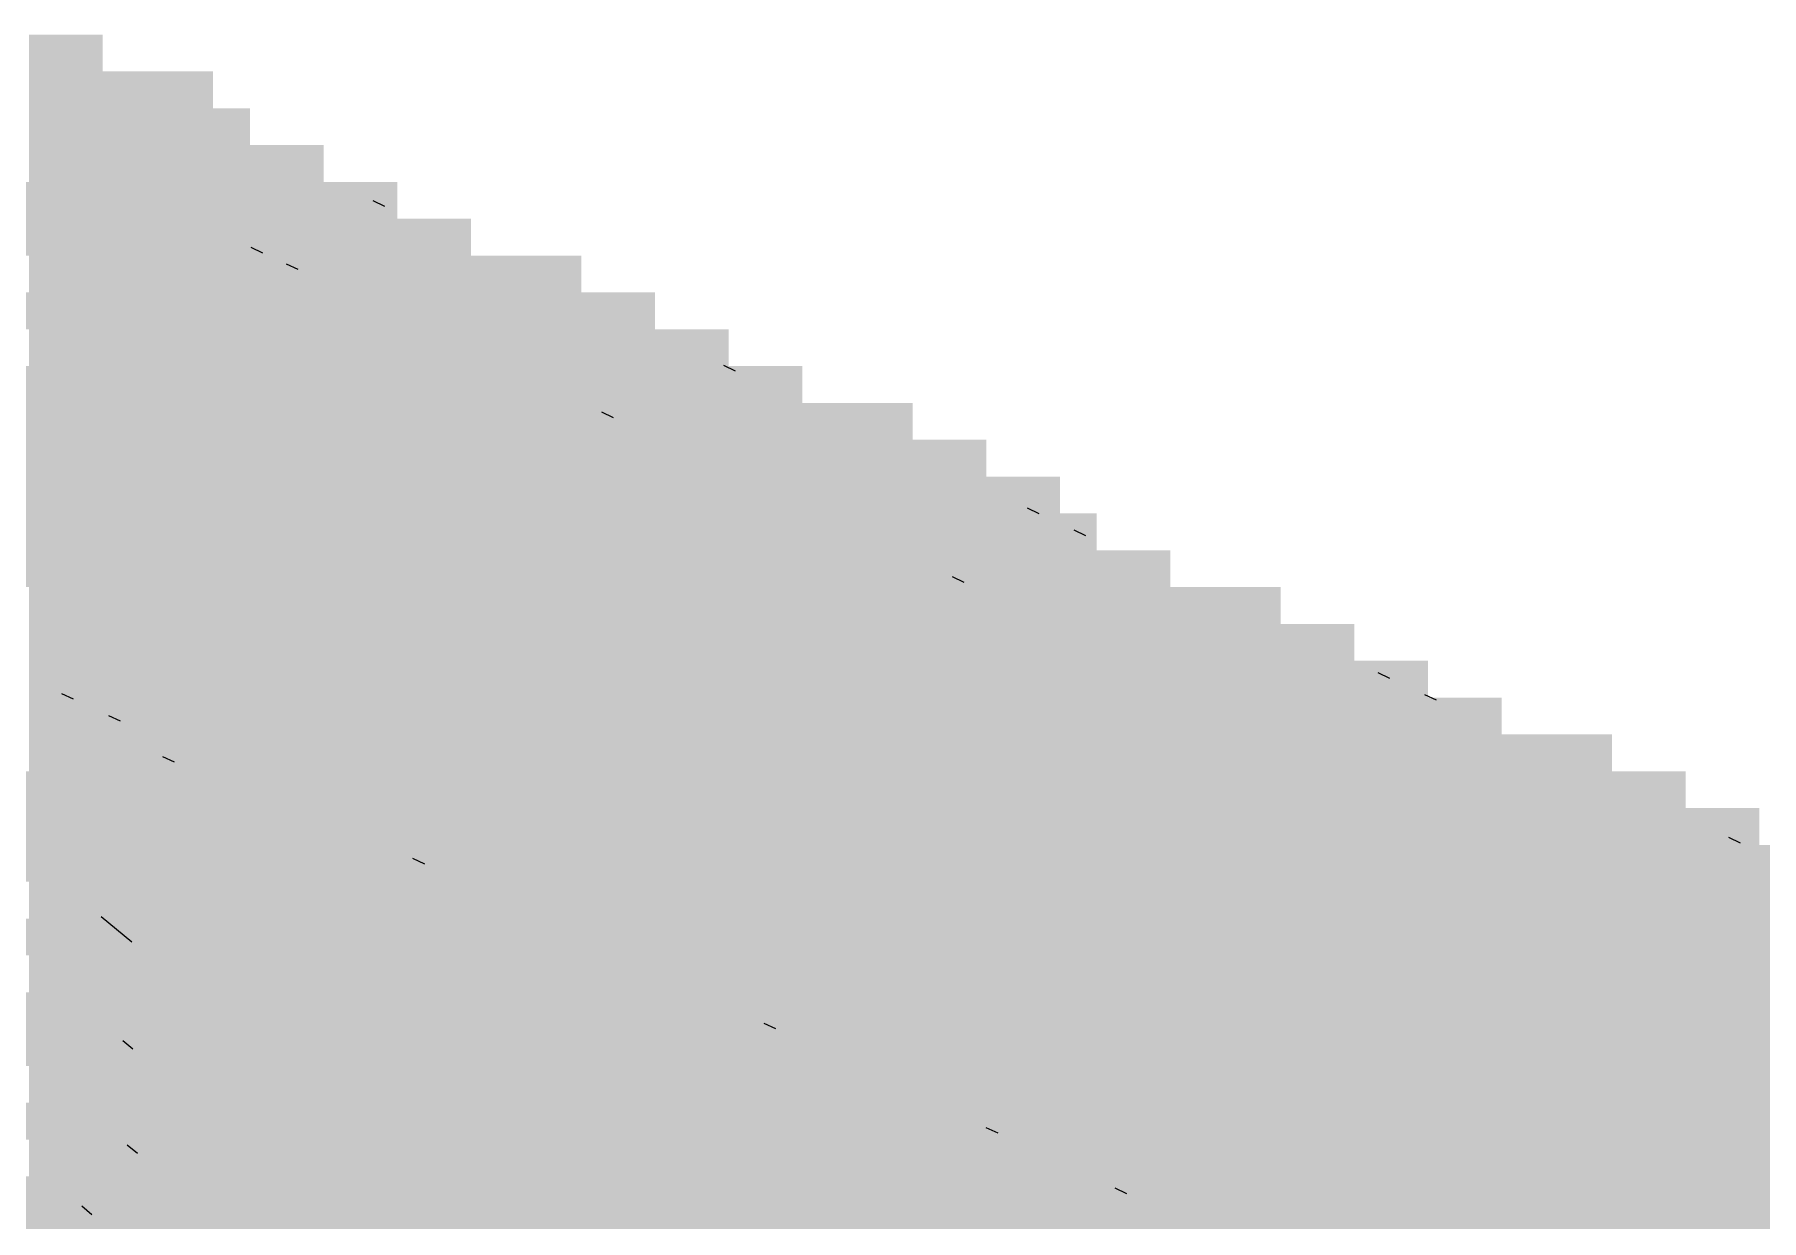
# Model space of a CAD drawing. Header units: millimetres. Extents: x 5 to 1315, y 5 to 292.
# Drawn here: x 1138.85 to 1146.66, y 243.47 to 248.83 of the extents above; entities that cross this region are included whole.
import ezdxf

# ---------------------------------------------------------------- set-up
doc = ezdxf.new("R2010")
doc.units = ezdxf.units.MM
doc.layers.add('EXISTING', color=7, linetype='Continuous')
doc.layers.add('IMAGES', color=7, linetype='Continuous')

# ---------------------------------------------------------------- blocks, each defined once
blk = doc.blocks.new('SHEET_03')
at = {"layer": 'EXISTING', "color": 250, "lineweight": 9}
for p, q in [((240.4316, 248.0558), (240.3787, 248.0807)), ((239.8258, 247.8707), (239.8787, 247.8459)), ((239.9845, 247.7962), (240.0374, 247.7714)), ((242.0185, 247.3108), (241.9656, 247.3357)), ((241.4127, 247.1257), (241.4656, 247.1009)), ((243.3939, 246.6652), (243.341, 246.69)), ((243.6054, 246.5658), (243.5526, 246.5907)), ((242.9996, 246.3807), (243.0525, 246.3559)), ((244.9808, 245.9201), (244.9279, 245.945)), ((239.0233, 245.8259), (238.9704, 245.8507)), ((245.1924, 245.8208), (245.1395, 245.8456)), ((239.2352, 245.7264), (239.1822, 245.7513)), ((239.425, 245.5669), (239.4779, 245.542)), ((246.5677, 245.1751), (246.5148, 245.2)), ((240.6122, 245.0799), (240.5592, 245.1048)), ((239.2873, 244.7259), (239.148, 244.8405)), ((242.2011, 244.334), (242.1481, 244.3589)), ((239.2918, 244.2418), (239.2453, 244.28)), ((243.2074, 243.8616), (243.1544, 243.8864)), ((239.2653, 243.8095), (239.3118, 243.7713)), ((243.7899, 243.5881), (243.737, 243.6129)), ((239.0597, 243.5329), (239.1062, 243.4948))]:
    blk.add_line(p, q, dxfattribs=at)
at = {"layer": 'IMAGES', "color": 7}
for points in [[(238.8215, 248.6667), (238.9882, 248.6667), (238.8215, 248.8333), (238.9882, 248.8333)], [(238.9882, 248.6667), (239.1548, 248.6667), (238.9882, 248.8333), (239.1548, 248.8333)], [(238.8215, 248.5), (238.9882, 248.5), (238.8215, 248.6667), (238.9882, 248.6667)], [(238.9882, 248.5), (239.1548, 248.5), (238.9882, 248.6667), (239.1548, 248.6667)], [(239.1548, 248.5), (239.6547, 248.5), (239.1548, 248.6667), (239.6547, 248.6667)], [(238.8215, 248.3333), (238.9882, 248.3333), (238.8215, 248.5), (238.9882, 248.5)], [(238.9882, 248.3333), (239.3214, 248.3333), (238.9882, 248.5), (239.3214, 248.5)], [(239.3214, 248.3333), (239.4881, 248.3333), (239.3214, 248.5), (239.4881, 248.5)], [(239.4881, 248.3333), (239.6547, 248.3333), (239.4881, 248.5), (239.6547, 248.5)], [(239.6547, 248.1667), (239.8213, 248.1667), (239.6547, 248.5), (239.8213, 248.5)], [(238.8215, 248.1667), (238.9882, 248.1667), (238.8215, 248.3333), (238.9882, 248.3333)], [(238.9882, 248.1667), (239.1548, 248.1667), (238.9882, 248.3333), (239.1548, 248.3333)], [(239.1548, 248.1667), (239.3214, 248.1667), (239.1548, 248.3333), (239.3214, 248.3333)], [(239.3214, 248.1667), (239.6547, 248.1667), (239.3214, 248.3333), (239.6547, 248.3333)], [(239.8213, 248.1667), (239.988, 248.1667), (239.8213, 248.3333), (239.988, 248.3333)], [(239.988, 248), (240.1546, 248), (239.988, 248.3333), (240.1546, 248.3333)], [(238.155, 248), (238.9882, 248), (238.155, 248.1667), (238.9882, 248.1667)], [(238.9882, 248), (239.1548, 248), (238.9882, 248.1667), (239.1548, 248.1667)], [(239.1548, 248), (239.3214, 248), (239.1548, 248.1667), (239.3214, 248.1667)], [(239.3214, 248), (239.4881, 248), (239.3214, 248.1667), (239.4881, 248.1667)], [(239.4881, 248), (239.6547, 248), (239.4881, 248.1667), (239.6547, 248.1667)], [(239.6547, 248), (239.988, 248), (239.6547, 248.1667), (239.988, 248.1667)], [(240.1546, 248), (240.3212, 248), (240.1546, 248.1667), (240.3212, 248.1667)], [(240.3212, 247.8333), (240.4879, 247.8333), (240.3212, 248.1667), (240.4879, 248.1667)], [(238.6549, 247.8333), (239.1548, 247.8333), (238.6549, 248), (239.1548, 248)], [(239.1548, 247.8333), (239.3214, 247.8333), (239.1548, 248), (239.3214, 248)], [(239.3214, 247.8333), (239.4881, 247.8333), (239.3214, 248), (239.4881, 248)], [(239.4881, 247.8333), (239.988, 247.8333), (239.4881, 248), (239.988, 248)], [(239.988, 247.8333), (240.3212, 247.8333), (239.988, 248), (240.3212, 248)], [(240.4879, 247.8333), (240.6545, 247.8333), (240.4879, 248), (240.6545, 248)], [(240.6545, 247.8333), (240.8211, 247.8333), (240.6545, 248), (240.8211, 248)], [(238.8215, 247.6667), (238.9882, 247.6667), (238.8215, 247.8333), (238.9882, 247.8333)], [(238.9882, 247.6667), (239.6547, 247.6667), (238.9882, 247.8333), (239.6547, 247.8333)], [(239.6547, 247.6667), (239.8213, 247.6667), (239.6547, 247.8333), (239.8213, 247.8333)], [(239.8213, 247.6667), (239.988, 247.6667), (239.8213, 247.8333), (239.988, 247.8333)], [(239.988, 247.6667), (240.1546, 247.6667), (239.988, 247.8333), (240.1546, 247.8333)], [(240.1546, 247.6667), (240.8211, 247.6667), (240.1546, 247.8333), (240.8211, 247.8333)], [(240.8211, 247.6667), (240.9878, 247.6667), (240.8211, 247.8333), (240.9878, 247.8333)], [(240.9878, 247.6667), (241.1544, 247.6667), (240.9878, 247.8333), (241.1544, 247.8333)], [(241.1544, 247.6667), (241.3211, 247.6667), (241.1544, 247.8333), (241.3211, 247.8333)], [(238.6549, 247.5), (238.9882, 247.5), (238.6549, 247.6667), (238.9882, 247.6667)], [(238.9882, 247.3333), (239.1548, 247.3333), (238.9882, 247.6667), (239.1548, 247.6667)], [(239.1548, 247.5), (239.3214, 247.5), (239.1548, 247.6667), (239.3214, 247.6667)], [(239.3214, 247.5), (239.988, 247.5), (239.3214, 247.6667), (239.988, 247.6667)], [(239.988, 247.5), (240.1546, 247.5), (239.988, 247.6667), (240.1546, 247.6667)], [(240.1546, 247.5), (240.4879, 247.5), (240.1546, 247.6667), (240.4879, 247.6667)], [(240.4879, 247.5), (240.8211, 247.5), (240.4879, 247.6667), (240.8211, 247.6667)], [(240.8211, 247.5), (241.1544, 247.5), (240.8211, 247.6667), (241.1544, 247.6667)], [(241.1544, 247.5), (241.4877, 247.5), (241.1544, 247.6667), (241.4877, 247.6667)], [(241.4877, 247.5), (241.6543, 247.5), (241.4877, 247.6667), (241.6543, 247.6667)], [(238.8215, 247.3333), (238.9882, 247.3333), (238.8215, 247.5), (238.9882, 247.5)], [(239.1548, 247.3333), (239.3214, 247.3333), (239.1548, 247.5), (239.3214, 247.5)], [(239.3214, 247.3333), (239.4881, 247.3333), (239.3214, 247.5), (239.4881, 247.5)], [(239.4881, 247.3333), (239.6547, 247.3333), (239.4881, 247.5), (239.6547, 247.5)], [(239.6547, 247.3333), (240.4879, 247.3333), (239.6547, 247.5), (240.4879, 247.5)], [(240.4879, 247.3333), (240.6545, 247.3333), (240.4879, 247.5), (240.6545, 247.5)], [(240.6545, 247.3333), (240.8211, 247.3333), (240.6545, 247.5), (240.8211, 247.5)], [(240.8211, 247.3333), (240.9878, 247.3333), (240.8211, 247.5), (240.9878, 247.5)], [(240.9878, 247.3333), (241.4877, 247.3333), (240.9878, 247.5), (241.4877, 247.5)], [(241.4877, 247.3333), (241.6543, 247.3333), (241.4877, 247.5), (241.6543, 247.5)], [(241.6543, 247.3333), (241.821, 247.3333), (241.6543, 247.5), (241.821, 247.5)], [(241.821, 247.3333), (241.9876, 247.3333), (241.821, 247.5), (241.9876, 247.5)], [(236.6553, 247.1667), (238.9882, 247.1667), (236.6553, 247.3333), (238.9882, 247.3333)], [(238.9882, 247.1667), (239.1548, 247.1667), (238.9882, 247.3333), (239.1548, 247.3333)], [(239.1548, 247.1667), (239.6547, 247.1667), (239.1548, 247.3333), (239.6547, 247.3333)], [(239.6547, 247.1667), (239.8213, 247.1667), (239.6547, 247.3333), (239.8213, 247.3333)], [(239.8213, 247.1667), (240.1546, 247.1667), (239.8213, 247.3333), (240.1546, 247.3333)], [(240.1546, 247.1667), (240.3212, 247.1667), (240.1546, 247.3333), (240.3212, 247.3333)], [(240.3212, 247.1667), (240.4879, 247.1667), (240.3212, 247.3333), (240.4879, 247.3333)], [(240.4879, 247), (240.6545, 247), (240.4879, 247.3333), (240.6545, 247.3333)], [(240.6545, 247), (240.8211, 247), (240.6545, 247.3333), (240.8211, 247.3333)], [(240.8211, 247.1667), (240.9878, 247.1667), (240.8211, 247.3333), (240.9878, 247.3333)], [(240.9878, 247.1667), (241.1544, 247.1667), (240.9878, 247.3333), (241.1544, 247.3333)], [(241.1544, 247.1667), (241.3211, 247.1667), (241.1544, 247.3333), (241.3211, 247.3333)], [(241.3211, 247.1667), (241.4877, 247.1667), (241.3211, 247.3333), (241.4877, 247.3333)], [(241.4877, 247.1667), (241.821, 247.1667), (241.4877, 247.3333), (241.821, 247.3333)], [(241.821, 247.1667), (241.9876, 247.1667), (241.821, 247.3333), (241.9876, 247.3333)], [(241.9876, 247.1667), (242.1542, 247.1667), (241.9876, 247.3333), (242.1542, 247.3333)], [(242.1542, 247.1667), (242.3209, 247.1667), (242.1542, 247.3333), (242.3209, 247.3333)], [(236.9885, 247), (239.6547, 247), (236.9885, 247.1667), (239.6547, 247.1667)], [(239.6547, 247), (239.8213, 247), (239.6547, 247.1667), (239.8213, 247.1667)], [(239.8213, 247), (239.988, 247), (239.8213, 247.1667), (239.988, 247.1667)], [(239.988, 247), (240.1546, 247), (239.988, 247.1667), (240.1546, 247.1667)], [(240.1546, 247), (240.3212, 247), (240.1546, 247.1667), (240.3212, 247.1667)], [(240.3212, 247), (240.4879, 247), (240.3212, 247.1667), (240.4879, 247.1667)], [(240.8211, 247), (240.9878, 247), (240.8211, 247.1667), (240.9878, 247.1667)], [(240.9878, 247), (241.1544, 247), (240.9878, 247.1667), (241.1544, 247.1667)], [(241.1544, 247), (241.3211, 247), (241.1544, 247.1667), (241.3211, 247.1667)], [(241.3211, 247), (241.6543, 247), (241.3211, 247.1667), (241.6543, 247.1667)], [(241.6543, 247), (241.821, 247), (241.6543, 247.1667), (241.821, 247.1667)], [(241.821, 247), (241.9876, 247), (241.821, 247.1667), (241.9876, 247.1667)], [(241.9876, 247), (242.1542, 247), (241.9876, 247.1667), (242.1542, 247.1667)], [(242.1542, 247), (242.3209, 247), (242.1542, 247.1667), (242.3209, 247.1667)], [(242.3209, 247), (242.8208, 247), (242.3209, 247.1667), (242.8208, 247.1667)], [(237.3218, 246.8333), (239.988, 246.8333), (237.3218, 247), (239.988, 247)], [(239.988, 246.8333), (240.1546, 246.8333), (239.988, 247), (240.1546, 247)], [(240.1546, 246.8333), (240.3212, 246.8333), (240.1546, 247), (240.3212, 247)], [(240.3212, 246.8333), (240.4879, 246.8333), (240.3212, 247), (240.4879, 247)], [(240.4879, 246.8333), (240.6545, 246.8333), (240.4879, 247), (240.6545, 247)], [(240.6545, 246.8333), (240.8211, 246.8333), (240.6545, 247), (240.8211, 247)], [(240.8211, 246.8333), (241.3211, 246.8333), (240.8211, 247), (241.3211, 247)], [(241.3211, 246.8333), (241.4877, 246.8333), (241.3211, 247), (241.4877, 247)], [(241.4877, 246.8333), (241.6543, 246.8333), (241.4877, 247), (241.6543, 247)], [(241.6543, 246.8333), (241.9876, 246.8333), (241.6543, 247), (241.9876, 247)], [(241.9876, 246.8333), (242.1542, 246.8333), (241.9876, 247), (242.1542, 247)], [(242.1542, 246.8333), (242.4875, 246.8333), (242.1542, 247), (242.4875, 247)], [(242.4875, 246.8333), (242.6541, 246.8333), (242.4875, 247), (242.6541, 247)], [(242.6541, 246.8333), (242.8208, 246.8333), (242.6541, 247), (242.8208, 247)], [(242.8208, 246.6667), (242.9874, 246.6667), (242.8208, 247), (242.9874, 247)], [(242.9874, 246.8333), (243.154, 246.8333), (242.9874, 247), (243.154, 247)], [(237.6551, 246.6667), (240.4879, 246.6667), (237.6551, 246.8333), (240.4879, 246.8333)], [(240.4879, 246.6667), (240.6545, 246.6667), (240.4879, 246.8333), (240.6545, 246.8333)], [(240.6545, 246.6667), (240.8211, 246.6667), (240.6545, 246.8333), (240.8211, 246.8333)], [(240.8211, 246.6667), (240.9878, 246.6667), (240.8211, 246.8333), (240.9878, 246.8333)], [(240.9878, 246.6667), (241.1544, 246.6667), (240.9878, 246.8333), (241.1544, 246.8333)], [(241.1544, 246.6667), (241.6543, 246.6667), (241.1544, 246.8333), (241.6543, 246.8333)], [(241.6543, 246.6667), (241.821, 246.6667), (241.6543, 246.8333), (241.821, 246.8333)], [(241.821, 246.6667), (242.1542, 246.6667), (241.821, 246.8333), (242.1542, 246.8333)], [(242.1542, 246.6667), (242.3209, 246.6667), (242.1542, 246.8333), (242.3209, 246.8333)], [(242.3209, 246.6667), (242.4875, 246.6667), (242.3209, 246.8333), (242.4875, 246.8333)], [(242.4875, 246.6667), (242.8208, 246.6667), (242.4875, 246.8333), (242.8208, 246.8333)], [(242.9874, 246.6667), (243.154, 246.6667), (242.9874, 246.8333), (243.154, 246.8333)], [(243.154, 246.6667), (243.3207, 246.6667), (243.154, 246.8333), (243.3207, 246.8333)], [(243.3207, 246.6667), (243.4873, 246.6667), (243.3207, 246.8333), (243.4873, 246.8333)], [(237.9883, 246.5), (240.8211, 246.5), (237.9883, 246.6667), (240.8211, 246.6667)], [(240.8211, 246.5), (240.9878, 246.5), (240.8211, 246.6667), (240.9878, 246.6667)], [(240.9878, 246.5), (241.1544, 246.5), (240.9878, 246.6667), (241.1544, 246.6667)], [(241.1544, 246.5), (241.3211, 246.5), (241.1544, 246.6667), (241.3211, 246.6667)], [(241.3211, 246.5), (241.4877, 246.5), (241.3211, 246.6667), (241.4877, 246.6667)], [(241.4877, 246.5), (241.6543, 246.5), (241.4877, 246.6667), (241.6543, 246.6667)], [(241.6543, 246.5), (242.1542, 246.5), (241.6543, 246.6667), (242.1542, 246.6667)], [(242.1542, 246.5), (242.3209, 246.5), (242.1542, 246.6667), (242.3209, 246.6667)], [(242.3209, 246.5), (242.6541, 246.5), (242.3209, 246.6667), (242.6541, 246.6667)], [(242.6541, 246.5), (242.8208, 246.5), (242.6541, 246.6667), (242.8208, 246.6667)], [(242.8208, 246.5), (242.9874, 246.5), (242.8208, 246.6667), (242.9874, 246.6667)], [(242.9874, 246.5), (243.154, 246.5), (242.9874, 246.6667), (243.154, 246.6667)], [(243.154, 246.5), (243.3207, 246.5), (243.154, 246.6667), (243.3207, 246.6667)], [(243.3207, 246.5), (243.4873, 246.5), (243.3207, 246.6667), (243.4873, 246.6667)], [(243.4873, 246.3333), (243.654, 246.3333), (243.4873, 246.6667), (243.654, 246.6667)], [(238.4882, 246.3333), (241.1544, 246.3333), (238.4882, 246.5), (241.1544, 246.5)], [(241.1544, 246.3333), (241.3211, 246.3333), (241.1544, 246.5), (241.3211, 246.5)], [(241.3211, 246.3333), (241.4877, 246.3333), (241.3211, 246.5), (241.4877, 246.5)], [(241.4877, 246.3333), (241.6543, 246.3333), (241.4877, 246.5), (241.6543, 246.5)], [(241.6543, 246.3333), (241.821, 246.3333), (241.6543, 246.5), (241.821, 246.5)], [(241.821, 246.3333), (242.4875, 246.3333), (241.821, 246.5), (242.4875, 246.5)], [(242.4875, 246.3333), (242.6541, 246.3333), (242.4875, 246.5), (242.6541, 246.5)], [(242.6541, 246.3333), (243.154, 246.3333), (242.6541, 246.5), (243.154, 246.5)], [(243.154, 246.3333), (243.3207, 246.3333), (243.154, 246.5), (243.3207, 246.5)], [(243.3207, 246.3333), (243.4873, 246.3333), (243.3207, 246.5), (243.4873, 246.5)], [(243.654, 246.3333), (243.8206, 246.3333), (243.654, 246.5), (243.8206, 246.5)], [(243.8206, 246.3333), (243.9872, 246.3333), (243.8206, 246.5), (243.9872, 246.5)], [(238.8215, 246.1667), (241.4877, 246.1667), (238.8215, 246.3333), (241.4877, 246.3333)], [(241.4877, 246.1667), (241.6543, 246.1667), (241.4877, 246.3333), (241.6543, 246.3333)], [(241.6543, 246.1667), (241.821, 246.1667), (241.6543, 246.3333), (241.821, 246.3333)], [(241.821, 246.1667), (241.9876, 246.1667), (241.821, 246.3333), (241.9876, 246.3333)], [(241.9876, 246.1667), (242.1542, 246.1667), (241.9876, 246.3333), (242.1542, 246.3333)], [(242.1542, 246.1667), (242.8208, 246.1667), (242.1542, 246.3333), (242.8208, 246.3333)], [(242.8208, 246.1667), (242.9874, 246.1667), (242.8208, 246.3333), (242.9874, 246.3333)], [(242.9874, 246.1667), (243.4873, 246.1667), (242.9874, 246.3333), (243.4873, 246.3333)], [(243.4873, 246.1667), (243.8206, 246.1667), (243.4873, 246.3333), (243.8206, 246.3333)], [(243.8206, 246.1667), (243.9872, 246.1667), (243.8206, 246.3333), (243.9872, 246.3333)], [(243.9872, 246.1667), (244.1539, 246.1667), (243.9872, 246.3333), (244.1539, 246.3333)], [(244.1539, 246.1667), (244.3205, 246.1667), (244.1539, 246.3333), (244.3205, 246.3333)], [(244.3205, 246.1667), (244.4871, 246.1667), (244.3205, 246.3333), (244.4871, 246.3333)], [(238.8215, 246), (238.9882, 246), (238.8215, 246.1667), (238.9882, 246.1667)], [(238.9882, 246), (239.1548, 246), (238.9882, 246.1667), (239.1548, 246.1667)], [(239.1548, 246), (241.821, 246), (239.1548, 246.1667), (241.821, 246.1667)], [(241.821, 246), (241.9876, 246), (241.821, 246.1667), (241.9876, 246.1667)], [(241.9876, 246), (242.1542, 246), (241.9876, 246.1667), (242.1542, 246.1667)], [(242.1542, 246), (242.3209, 246), (242.1542, 246.1667), (242.3209, 246.1667)], [(242.3209, 246), (242.4875, 246), (242.3209, 246.1667), (242.4875, 246.1667)], [(242.4875, 246), (243.154, 246), (242.4875, 246.1667), (243.154, 246.1667)], [(243.154, 246), (243.3207, 246), (243.154, 246.1667), (243.3207, 246.1667)], [(243.3207, 246), (243.4873, 246), (243.3207, 246.1667), (243.4873, 246.1667)], [(243.4873, 246), (243.654, 246), (243.4873, 246.1667), (243.654, 246.1667)], [(243.654, 246), (243.8206, 246), (243.654, 246.1667), (243.8206, 246.1667)], [(243.8206, 246), (244.3205, 246), (243.8206, 246.1667), (244.3205, 246.1667)], [(244.3205, 246), (244.4871, 246), (244.3205, 246.1667), (244.4871, 246.1667)], [(244.4871, 246), (244.6538, 246), (244.4871, 246.1667), (244.6538, 246.1667)], [(244.6538, 246), (244.8204, 246), (244.6538, 246.1667), (244.8204, 246.1667)], [(238.8215, 245.6667), (238.9882, 245.6667), (238.8215, 246), (238.9882, 246)], [(238.9882, 245.8333), (239.1548, 245.8333), (238.9882, 246), (239.1548, 246)], [(239.1548, 245.8333), (239.3214, 245.8333), (239.1548, 246), (239.3214, 246)], [(239.3214, 245.8333), (239.4881, 245.8333), (239.3214, 246), (239.4881, 246)], [(239.4881, 245.8333), (242.4875, 245.8333), (239.4881, 246), (242.4875, 246)], [(242.4875, 245.8333), (242.6541, 245.8333), (242.4875, 246), (242.6541, 246)], [(242.6541, 245.8333), (242.8208, 245.8333), (242.6541, 246), (242.8208, 246)], [(242.8208, 245.8333), (243.4873, 245.8333), (242.8208, 246), (243.4873, 246)], [(243.4873, 245.8333), (243.654, 245.8333), (243.4873, 246), (243.654, 246)], [(243.654, 245.8333), (243.8206, 245.8333), (243.654, 246), (243.8206, 246)], [(243.8206, 245.8333), (243.9872, 245.8333), (243.8206, 246), (243.9872, 246)], [(243.9872, 245.6667), (244.1539, 245.6667), (243.9872, 246), (244.1539, 246)], [(244.1539, 245.8333), (244.6538, 245.8333), (244.1539, 246), (244.6538, 246)], [(244.6538, 245.8333), (244.8204, 245.8333), (244.6538, 246), (244.8204, 246)], [(244.8204, 245.8333), (244.987, 245.8333), (244.8204, 246), (244.987, 246)], [(244.987, 245.8333), (245.1537, 245.8333), (244.987, 246), (245.1537, 246)], [(238.9882, 245.6667), (239.1548, 245.6667), (238.9882, 245.8333), (239.1548, 245.8333)], [(239.1548, 245.5), (239.3214, 245.5), (239.1548, 245.8333), (239.3214, 245.8333)], [(239.3214, 245.6667), (239.4881, 245.6667), (239.3214, 245.8333), (239.4881, 245.8333)], [(239.4881, 245.6667), (239.6547, 245.6667), (239.4881, 245.8333), (239.6547, 245.8333)], [(239.6547, 245.6667), (239.8213, 245.6667), (239.6547, 245.8333), (239.8213, 245.8333)], [(239.8213, 245.6667), (242.4875, 245.6667), (239.8213, 245.8333), (242.4875, 245.8333)], [(242.4875, 245.6667), (242.6541, 245.6667), (242.4875, 245.8333), (242.6541, 245.8333)], [(242.6541, 245.6667), (242.8208, 245.6667), (242.6541, 245.8333), (242.8208, 245.8333)], [(242.8208, 245.6667), (242.9874, 245.6667), (242.8208, 245.8333), (242.9874, 245.8333)], [(242.9874, 245.6667), (243.154, 245.6667), (242.9874, 245.8333), (243.154, 245.8333)], [(243.154, 245.6667), (243.3207, 245.6667), (243.154, 245.8333), (243.3207, 245.8333)], [(243.3207, 245.6667), (243.8206, 245.6667), (243.3207, 245.8333), (243.8206, 245.8333)], [(243.8206, 245.5), (243.9872, 245.5), (243.8206, 245.8333), (243.9872, 245.8333)], [(244.1539, 245.6667), (244.3205, 245.6667), (244.1539, 245.8333), (244.3205, 245.8333)], [(244.3205, 245.6667), (244.4871, 245.6667), (244.3205, 245.8333), (244.4871, 245.8333)], [(244.4871, 245.6667), (244.6538, 245.6667), (244.4871, 245.8333), (244.6538, 245.8333)], [(244.6538, 245.6667), (244.987, 245.6667), (244.6538, 245.8333), (244.987, 245.8333)], [(244.987, 245.6667), (245.1537, 245.6667), (244.987, 245.8333), (245.1537, 245.8333)], [(245.1537, 245.6667), (245.3203, 245.6667), (245.1537, 245.8333), (245.3203, 245.8333)], [(245.3203, 245.6667), (245.4869, 245.6667), (245.3203, 245.8333), (245.4869, 245.8333)], [(238.8215, 245.5), (238.9882, 245.5), (238.8215, 245.6667), (238.9882, 245.6667)], [(238.9882, 245.5), (239.1548, 245.5), (238.9882, 245.6667), (239.1548, 245.6667)], [(239.3214, 245.5), (239.4881, 245.5), (239.3214, 245.6667), (239.4881, 245.6667)], [(239.4881, 245.3333), (239.6547, 245.3333), (239.4881, 245.6667), (239.6547, 245.6667)], [(239.6547, 245.5), (239.8213, 245.5), (239.6547, 245.6667), (239.8213, 245.6667)], [(239.8213, 245.5), (239.988, 245.5), (239.8213, 245.6667), (239.988, 245.6667)], [(239.988, 245.5), (240.1546, 245.5), (239.988, 245.6667), (240.1546, 245.6667)], [(240.1546, 245.5), (242.6541, 245.5), (240.1546, 245.6667), (242.6541, 245.6667)], [(242.6541, 245.5), (242.9874, 245.5), (242.6541, 245.6667), (242.9874, 245.6667)], [(242.9874, 245.5), (243.154, 245.5), (242.9874, 245.6667), (243.154, 245.6667)], [(243.154, 245.5), (243.3207, 245.5), (243.154, 245.6667), (243.3207, 245.6667)], [(243.3207, 245.5), (243.4873, 245.5), (243.3207, 245.6667), (243.4873, 245.6667)], [(243.4873, 245.5), (243.654, 245.5), (243.4873, 245.6667), (243.654, 245.6667)], [(243.654, 245.5), (243.8206, 245.5), (243.654, 245.6667), (243.8206, 245.6667)], [(243.9872, 245.5), (244.1539, 245.5), (243.9872, 245.6667), (244.1539, 245.6667)], [(244.1539, 245.5), (244.3205, 245.5), (244.1539, 245.6667), (244.3205, 245.6667)], [(244.3205, 245.5), (244.4871, 245.5), (244.3205, 245.6667), (244.4871, 245.6667)], [(244.4871, 245.5), (244.6538, 245.5), (244.4871, 245.6667), (244.6538, 245.6667)], [(244.6538, 245.3333), (244.8204, 245.3333), (244.6538, 245.6667), (244.8204, 245.6667)], [(244.8204, 245.5), (244.987, 245.5), (244.8204, 245.6667), (244.987, 245.6667)], [(244.987, 245.5), (245.3203, 245.5), (244.987, 245.6667), (245.3203, 245.6667)], [(245.3203, 245.5), (245.4869, 245.5), (245.3203, 245.6667), (245.4869, 245.6667)], [(245.4869, 245.5), (245.6536, 245.5), (245.4869, 245.6667), (245.6536, 245.6667)], [(245.6536, 245.5), (245.9869, 245.5), (245.6536, 245.6667), (245.9869, 245.6667)], [(238.3216, 245.3333), (239.1548, 245.3333), (238.3216, 245.5), (239.1548, 245.5)], [(239.1548, 245.3333), (239.3214, 245.3333), (239.1548, 245.5), (239.3214, 245.5)], [(239.3214, 245.3333), (239.4881, 245.3333), (239.3214, 245.5), (239.4881, 245.5)], [(239.6547, 245.3333), (239.8213, 245.3333), (239.6547, 245.5), (239.8213, 245.5)], [(239.8213, 245.3333), (239.988, 245.3333), (239.8213, 245.5), (239.988, 245.5)], [(239.988, 245.3333), (240.1546, 245.3333), (239.988, 245.5), (240.1546, 245.5)], [(240.1546, 245.3333), (240.4879, 245.3333), (240.1546, 245.5), (240.4879, 245.5)], [(240.4879, 245.3333), (243.154, 245.3333), (240.4879, 245.5), (243.154, 245.5)], [(243.154, 245.3333), (243.3207, 245.3333), (243.154, 245.5), (243.3207, 245.5)], [(243.3207, 245.3333), (243.654, 245.3333), (243.3207, 245.5), (243.654, 245.5)], [(243.654, 245.3333), (243.8206, 245.3333), (243.654, 245.5), (243.8206, 245.5)], [(243.8206, 245.3333), (243.9872, 245.3333), (243.8206, 245.5), (243.9872, 245.5)], [(243.9872, 245.3333), (244.4871, 245.3333), (243.9872, 245.5), (244.4871, 245.5)], [(244.4871, 245.3333), (244.6538, 245.3333), (244.4871, 245.5), (244.6538, 245.5)], [(244.8204, 245.3333), (244.987, 245.3333), (244.8204, 245.5), (244.987, 245.5)], [(244.987, 245.3333), (245.1537, 245.3333), (244.987, 245.5), (245.1537, 245.5)], [(245.1537, 245.3333), (245.6536, 245.3333), (245.1537, 245.5), (245.6536, 245.5)], [(245.6536, 245.3333), (245.8202, 245.3333), (245.6536, 245.5), (245.8202, 245.5)], [(245.8202, 245.3333), (245.9869, 245.3333), (245.8202, 245.5), (245.9869, 245.5)], [(245.9869, 245.3333), (246.1535, 245.3333), (245.9869, 245.5), (246.1535, 245.5)], [(246.1535, 245.3333), (246.3201, 245.3333), (246.1535, 245.5), (246.3201, 245.5)], [(238.4882, 245.1667), (239.1548, 245.1667), (238.4882, 245.3333), (239.1548, 245.3333)], [(239.1548, 245.1667), (239.3214, 245.1667), (239.1548, 245.3333), (239.3214, 245.3333)], [(239.3214, 245.1667), (239.4881, 245.1667), (239.3214, 245.3333), (239.4881, 245.3333)], [(239.4881, 245.1667), (239.6547, 245.1667), (239.4881, 245.3333), (239.6547, 245.3333)], [(239.6547, 245.1667), (239.8213, 245.1667), (239.6547, 245.3333), (239.8213, 245.3333)], [(239.8213, 245.1667), (239.988, 245.1667), (239.8213, 245.3333), (239.988, 245.3333)], [(239.988, 245.1667), (240.3212, 245.1667), (239.988, 245.3333), (240.3212, 245.3333)], [(240.3212, 245.1667), (240.4879, 245.1667), (240.3212, 245.3333), (240.4879, 245.3333)], [(240.4879, 245.1667), (240.6545, 245.1667), (240.4879, 245.3333), (240.6545, 245.3333)], [(240.6545, 245.1667), (240.8211, 245.1667), (240.6545, 245.3333), (240.8211, 245.3333)], [(240.8211, 245.1667), (240.9878, 245.1667), (240.8211, 245.3333), (240.9878, 245.3333)], [(240.9878, 245.1667), (243.3207, 245.1667), (240.9878, 245.3333), (243.3207, 245.3333)], [(243.3207, 245.1667), (243.4873, 245.1667), (243.3207, 245.3333), (243.4873, 245.3333)], [(243.4873, 245.1667), (243.654, 245.1667), (243.4873, 245.3333), (243.654, 245.3333)], [(243.654, 245.1667), (243.8206, 245.1667), (243.654, 245.3333), (243.8206, 245.3333)], [(243.8206, 245.1667), (243.9872, 245.1667), (243.8206, 245.3333), (243.9872, 245.3333)], [(243.9872, 245.1667), (244.1539, 245.1667), (243.9872, 245.3333), (244.1539, 245.3333)], [(244.1539, 245.1667), (244.3205, 245.1667), (244.1539, 245.3333), (244.3205, 245.3333)], [(244.3205, 245.1667), (244.8204, 245.1667), (244.3205, 245.3333), (244.8204, 245.3333)], [(244.8204, 245.1667), (244.987, 245.1667), (244.8204, 245.3333), (244.987, 245.3333)], [(244.987, 245.1667), (245.1537, 245.1667), (244.987, 245.3333), (245.1537, 245.3333)], [(245.1537, 245.1667), (245.3203, 245.1667), (245.1537, 245.3333), (245.3203, 245.3333)], [(245.3203, 245.1667), (245.4869, 245.1667), (245.3203, 245.3333), (245.4869, 245.3333)], [(245.4869, 245.1667), (246.1535, 245.1667), (245.4869, 245.3333), (246.1535, 245.3333)], [(246.1535, 245.1667), (246.3201, 245.1667), (246.1535, 245.3333), (246.3201, 245.3333)], [(246.3201, 245.1667), (246.4868, 245.1667), (246.3201, 245.3333), (246.4868, 245.3333)], [(246.4868, 245.1667), (246.6534, 245.1667), (246.4868, 245.3333), (246.6534, 245.3333)], [(238.4882, 245), (238.9882, 245), (238.4882, 245.1667), (238.9882, 245.1667)], [(238.9882, 245), (239.1548, 245), (238.9882, 245.1667), (239.1548, 245.1667)], [(239.1548, 245), (239.3214, 245), (239.1548, 245.1667), (239.3214, 245.1667)], [(239.3214, 245), (239.6547, 245), (239.3214, 245.1667), (239.6547, 245.1667)], [(239.6547, 245), (239.8213, 245), (239.6547, 245.1667), (239.8213, 245.1667)], [(239.8213, 245), (239.988, 245), (239.8213, 245.1667), (239.988, 245.1667)], [(239.988, 245), (240.1546, 245), (239.988, 245.1667), (240.1546, 245.1667)], [(240.1546, 245), (240.3212, 245), (240.1546, 245.1667), (240.3212, 245.1667)], [(240.3212, 245), (240.4879, 245), (240.3212, 245.1667), (240.4879, 245.1667)], [(240.4879, 245), (240.6545, 245), (240.4879, 245.1667), (240.6545, 245.1667)], [(240.6545, 244.8333), (240.8211, 244.8333), (240.6545, 245.1667), (240.8211, 245.1667)], [(240.8211, 245), (240.9878, 245), (240.8211, 245.1667), (240.9878, 245.1667)], [(240.9878, 245), (241.1544, 245), (240.9878, 245.1667), (241.1544, 245.1667)], [(241.1544, 245), (241.3211, 245), (241.1544, 245.1667), (241.3211, 245.1667)], [(241.3211, 245), (243.4873, 245), (241.3211, 245.1667), (243.4873, 245.1667)], [(243.4873, 245), (243.654, 245), (243.4873, 245.1667), (243.654, 245.1667)], [(243.654, 245), (243.9872, 245), (243.654, 245.1667), (243.9872, 245.1667)], [(243.9872, 245), (244.3205, 245), (243.9872, 245.1667), (244.3205, 245.1667)], [(244.3205, 245), (244.4871, 245), (244.3205, 245.1667), (244.4871, 245.1667)], [(244.4871, 245), (244.6538, 245), (244.4871, 245.1667), (244.6538, 245.1667)], [(244.6538, 245), (244.8204, 245), (244.6538, 245.1667), (244.8204, 245.1667)], [(244.8204, 245), (245.4869, 245), (244.8204, 245.1667), (245.4869, 245.1667)], [(245.4869, 245), (245.6536, 245), (245.4869, 245.1667), (245.6536, 245.1667)], [(245.6536, 245), (245.8202, 245), (245.6536, 245.1667), (245.8202, 245.1667)], [(245.8202, 245), (245.9869, 245), (245.8202, 245.1667), (245.9869, 245.1667)], [(245.9869, 245), (246.1535, 245), (245.9869, 245.1667), (246.1535, 245.1667)], [(246.1535, 245), (246.4868, 245), (246.1535, 245.1667), (246.4868, 245.1667)], [(246.4868, 245), (246.6534, 245), (246.4868, 245.1667), (246.6534, 245.1667)], [(246.6534, 245), (246.82, 245), (246.6534, 245.1667), (246.82, 245.1667)], [(238.8215, 244.8333), (239.1548, 244.8333), (238.8215, 245), (239.1548, 245)], [(239.1548, 244.8333), (239.3214, 244.8333), (239.1548, 245), (239.3214, 245)], [(239.3214, 244.8333), (239.8213, 244.8333), (239.3214, 245), (239.8213, 245)], [(239.8213, 244.8333), (239.988, 244.8333), (239.8213, 245), (239.988, 245)], [(239.988, 244.8333), (240.1546, 244.8333), (239.988, 245), (240.1546, 245)], [(240.1546, 244.8333), (240.4879, 244.8333), (240.1546, 245), (240.4879, 245)], [(240.4879, 244.8333), (240.6545, 244.8333), (240.4879, 245), (240.6545, 245)], [(240.8211, 244.8333), (240.9878, 244.8333), (240.8211, 245), (240.9878, 245)], [(240.9878, 244.6667), (241.1544, 244.6667), (240.9878, 245), (241.1544, 245)], [(241.1544, 244.8333), (241.3211, 244.8333), (241.1544, 245), (241.3211, 245)], [(241.3211, 244.8333), (241.4877, 244.8333), (241.3211, 245), (241.4877, 245)], [(241.4877, 244.8333), (241.6543, 244.8333), (241.4877, 245), (241.6543, 245)], [(241.6543, 244.8333), (244.1539, 244.8333), (241.6543, 245), (244.1539, 245)], [(244.1539, 244.8333), (244.3205, 244.8333), (244.1539, 245), (244.3205, 245)], [(244.3205, 244.8333), (244.4871, 244.8333), (244.3205, 245), (244.4871, 245)], [(244.4871, 244.8333), (244.6538, 244.8333), (244.4871, 245), (244.6538, 245)], [(244.6538, 244.8333), (244.8204, 244.8333), (244.6538, 245), (244.8204, 245)], [(244.8204, 244.8333), (244.987, 244.8333), (244.8204, 245), (244.987, 245)], [(244.987, 244.8333), (245.1537, 244.8333), (244.987, 245), (245.1537, 245)], [(245.1537, 244.8333), (245.3203, 244.8333), (245.1537, 245), (245.3203, 245)], [(245.3203, 244.8333), (245.6536, 244.8333), (245.3203, 245), (245.6536, 245)], [(245.6536, 244.8333), (245.8202, 244.8333), (245.6536, 245), (245.8202, 245)], [(245.8202, 244.8333), (245.9869, 244.8333), (245.8202, 245), (245.9869, 245)], [(245.9869, 244.8333), (246.1535, 244.8333), (245.9869, 245), (246.1535, 245)], [(246.1535, 244.8333), (246.3201, 244.8333), (246.1535, 245), (246.3201, 245)], [(246.3201, 244.8333), (246.4868, 244.8333), (246.3201, 245), (246.4868, 245)], [(246.4868, 244.8333), (246.6534, 244.8333), (246.4868, 245), (246.6534, 245)], [(246.6534, 244.8333), (246.9867, 244.8333), (246.6534, 245), (246.9867, 245)], [(238.155, 244.6667), (238.9882, 244.6667), (238.155, 244.8333), (238.9882, 244.8333)], [(238.9882, 244.6667), (239.1548, 244.6667), (238.9882, 244.8333), (239.1548, 244.8333)], [(239.1548, 244.6667), (239.3214, 244.6667), (239.1548, 244.8333), (239.3214, 244.8333)], [(239.3214, 244.6667), (239.6547, 244.6667), (239.3214, 244.8333), (239.6547, 244.8333)], [(239.6547, 244.5), (239.8213, 244.5), (239.6547, 244.8333), (239.8213, 244.8333)], [(239.8213, 244.6667), (240.4879, 244.6667), (239.8213, 244.8333), (240.4879, 244.8333)], [(240.4879, 244.6667), (240.6545, 244.6667), (240.4879, 244.8333), (240.6545, 244.8333)], [(240.6545, 244.6667), (240.8211, 244.6667), (240.6545, 244.8333), (240.8211, 244.8333)], [(240.8211, 244.6667), (240.9878, 244.6667), (240.8211, 244.8333), (240.9878, 244.8333)], [(241.1544, 244.6667), (241.3211, 244.6667), (241.1544, 244.8333), (241.3211, 244.8333)], [(241.3211, 244.6667), (241.4877, 244.6667), (241.3211, 244.8333), (241.4877, 244.8333)], [(241.4877, 244.6667), (241.6543, 244.6667), (241.4877, 244.8333), (241.6543, 244.8333)], [(241.6543, 244.6667), (241.821, 244.6667), (241.6543, 244.8333), (241.821, 244.8333)], [(241.821, 244.6667), (241.9876, 244.6667), (241.821, 244.8333), (241.9876, 244.8333)], [(241.9876, 244.6667), (244.3205, 244.6667), (241.9876, 244.8333), (244.3205, 244.8333)], [(244.3205, 244.6667), (244.4871, 244.6667), (244.3205, 244.8333), (244.4871, 244.8333)], [(244.4871, 244.6667), (244.6538, 244.6667), (244.4871, 244.8333), (244.6538, 244.8333)], [(244.6538, 244.6667), (244.8204, 244.6667), (244.6538, 244.8333), (244.8204, 244.8333)], [(244.8204, 244.6667), (244.987, 244.6667), (244.8204, 244.8333), (244.987, 244.8333)], [(244.987, 244.6667), (245.1537, 244.6667), (244.987, 244.8333), (245.1537, 244.8333)], [(245.1537, 244.6667), (245.3203, 244.6667), (245.1537, 244.8333), (245.3203, 244.8333)], [(245.3203, 244.6667), (245.9869, 244.6667), (245.3203, 244.8333), (245.9869, 244.8333)], [(245.9869, 244.6667), (246.1535, 244.6667), (245.9869, 244.8333), (246.1535, 244.8333)], [(246.1535, 244.6667), (246.6534, 244.6667), (246.1535, 244.8333), (246.6534, 244.8333)], [(246.6534, 244.6667), (246.82, 244.6667), (246.6534, 244.8333), (246.82, 244.8333)], [(238.8215, 244.5), (238.9882, 244.5), (238.8215, 244.6667), (238.9882, 244.6667)], [(238.9882, 244.5), (239.4881, 244.5), (238.9882, 244.6667), (239.4881, 244.6667)], [(239.4881, 244.5), (239.6547, 244.5), (239.4881, 244.6667), (239.6547, 244.6667)], [(239.8213, 244.5), (239.988, 244.5), (239.8213, 244.6667), (239.988, 244.6667)], [(239.988, 244.5), (240.8211, 244.5), (239.988, 244.6667), (240.8211, 244.6667)], [(240.8211, 244.5), (240.9878, 244.5), (240.8211, 244.6667), (240.9878, 244.6667)], [(240.9878, 244.5), (241.1544, 244.5), (240.9878, 244.6667), (241.1544, 244.6667)], [(241.1544, 244.5), (241.3211, 244.5), (241.1544, 244.6667), (241.3211, 244.6667)], [(241.3211, 244.5), (241.4877, 244.5), (241.3211, 244.6667), (241.4877, 244.6667)], [(241.4877, 244.5), (241.6543, 244.5), (241.4877, 244.6667), (241.6543, 244.6667)], [(241.6543, 244.5), (241.821, 244.5), (241.6543, 244.6667), (241.821, 244.6667)], [(241.821, 244.5), (241.9876, 244.5), (241.821, 244.6667), (241.9876, 244.6667)], [(241.9876, 244.5), (242.1542, 244.5), (241.9876, 244.6667), (242.1542, 244.6667)], [(242.1542, 244.5), (242.3209, 244.5), (242.1542, 244.6667), (242.3209, 244.6667)], [(242.3209, 244.5), (244.8204, 244.5), (242.3209, 244.6667), (244.8204, 244.6667)], [(244.8204, 244.5), (244.987, 244.5), (244.8204, 244.6667), (244.987, 244.6667)], [(244.987, 244.5), (245.3203, 244.5), (244.987, 244.6667), (245.3203, 244.6667)], [(245.3203, 244.5), (245.4869, 244.5), (245.3203, 244.6667), (245.4869, 244.6667)], [(245.4869, 244.5), (245.6536, 244.5), (245.4869, 244.6667), (245.6536, 244.6667)], [(245.6536, 244.5), (246.3201, 244.5), (245.6536, 244.6667), (246.3201, 244.6667)], [(246.3201, 244.5), (246.4868, 244.5), (246.3201, 244.6667), (246.4868, 244.6667)], [(246.4868, 244.5), (246.6534, 244.5), (246.4868, 244.6667), (246.6534, 244.6667)], [(246.6534, 244.5), (246.82, 244.5), (246.6534, 244.6667), (246.82, 244.6667)], [(238.4882, 244.3333), (239.4881, 244.3333), (238.4882, 244.5), (239.4881, 244.5)], [(239.4881, 244.3333), (239.6547, 244.3333), (239.4881, 244.5), (239.6547, 244.5)], [(239.6547, 244.3333), (239.8213, 244.3333), (239.6547, 244.5), (239.8213, 244.5)], [(239.8213, 244.3333), (239.988, 244.3333), (239.8213, 244.5), (239.988, 244.5)], [(239.988, 244.3333), (241.1544, 244.3333), (239.988, 244.5), (241.1544, 244.5)], [(241.1544, 244.3333), (241.3211, 244.3333), (241.1544, 244.5), (241.3211, 244.5)], [(241.3211, 244.3333), (241.4877, 244.3333), (241.3211, 244.5), (241.4877, 244.5)], [(241.4877, 244.3333), (241.6543, 244.3333), (241.4877, 244.5), (241.6543, 244.5)], [(241.6543, 244.3333), (241.821, 244.3333), (241.6543, 244.5), (241.821, 244.5)], [(241.821, 244.3333), (241.9876, 244.3333), (241.821, 244.5), (241.9876, 244.5)], [(241.9876, 244.1667), (242.1542, 244.1667), (241.9876, 244.5), (242.1542, 244.5)], [(242.1542, 244.3333), (242.3209, 244.3333), (242.1542, 244.5), (242.3209, 244.5)], [(242.3209, 244.3333), (242.4875, 244.3333), (242.3209, 244.5), (242.4875, 244.5)], [(242.4875, 244.3333), (242.6541, 244.3333), (242.4875, 244.5), (242.6541, 244.5)], [(242.6541, 244.3333), (245.1537, 244.3333), (242.6541, 244.5), (245.1537, 244.5)], [(245.1537, 244.3333), (245.3203, 244.3333), (245.1537, 244.5), (245.3203, 244.5)], [(245.3203, 244.3333), (245.4869, 244.3333), (245.3203, 244.5), (245.4869, 244.5)], [(245.4869, 244.3333), (245.6536, 244.3333), (245.4869, 244.5), (245.6536, 244.5)], [(245.6536, 244.3333), (245.8202, 244.3333), (245.6536, 244.5), (245.8202, 244.5)], [(245.8202, 244.3333), (246.1535, 244.3333), (245.8202, 244.5), (246.1535, 244.5)], [(246.1535, 244.3333), (246.6534, 244.3333), (246.1535, 244.5), (246.6534, 244.5)], [(246.6534, 244.3333), (246.82, 244.3333), (246.6534, 244.5), (246.82, 244.5)], [(238.3216, 244.1667), (239.6547, 244.1667), (238.3216, 244.3333), (239.6547, 244.3333)], [(239.6547, 244.1667), (239.988, 244.1667), (239.6547, 244.3333), (239.988, 244.3333)], [(239.988, 244.1667), (240.1546, 244.1667), (239.988, 244.3333), (240.1546, 244.3333)], [(240.1546, 244.1667), (241.4877, 244.1667), (240.1546, 244.3333), (241.4877, 244.3333)], [(241.4877, 244.1667), (241.6543, 244.1667), (241.4877, 244.3333), (241.6543, 244.3333)], [(241.6543, 244.1667), (241.821, 244.1667), (241.6543, 244.3333), (241.821, 244.3333)], [(241.821, 244.1667), (241.9876, 244.1667), (241.821, 244.3333), (241.9876, 244.3333)], [(242.1542, 244.1667), (242.3209, 244.1667), (242.1542, 244.3333), (242.3209, 244.3333)], [(242.3209, 244.1667), (242.4875, 244.1667), (242.3209, 244.3333), (242.4875, 244.3333)], [(242.4875, 244.1667), (242.6541, 244.1667), (242.4875, 244.3333), (242.6541, 244.3333)], [(242.6541, 244.1667), (242.9874, 244.1667), (242.6541, 244.3333), (242.9874, 244.3333)], [(242.9874, 244.1667), (243.154, 244.1667), (242.9874, 244.3333), (243.154, 244.3333)], [(243.154, 244.1667), (245.6536, 244.1667), (243.154, 244.3333), (245.6536, 244.3333)], [(245.6536, 244.1667), (245.8202, 244.1667), (245.6536, 244.3333), (245.8202, 244.3333)], [(245.8202, 244.1667), (246.1535, 244.1667), (245.8202, 244.3333), (246.1535, 244.3333)], [(246.1535, 244.1667), (246.3201, 244.1667), (246.1535, 244.3333), (246.3201, 244.3333)], [(246.3201, 244.1667), (246.4868, 244.1667), (246.3201, 244.3333), (246.4868, 244.3333)], [(246.4868, 244.1667), (247.1533, 244.1667), (246.4868, 244.3333), (247.1533, 244.3333)], [(238.8215, 244), (238.9882, 244), (238.8215, 244.1667), (238.9882, 244.1667)], [(238.9882, 244), (239.8213, 244), (238.9882, 244.1667), (239.8213, 244.1667)], [(239.8213, 244), (239.988, 244), (239.8213, 244.1667), (239.988, 244.1667)], [(239.988, 244), (240.1546, 244), (239.988, 244.1667), (240.1546, 244.1667)], [(240.1546, 244), (240.3212, 244), (240.1546, 244.1667), (240.3212, 244.1667)], [(240.3212, 244), (240.4879, 244), (240.3212, 244.1667), (240.4879, 244.1667)], [(240.4879, 244), (241.9876, 244), (240.4879, 244.1667), (241.9876, 244.1667)], [(241.9876, 244), (242.1542, 244), (241.9876, 244.1667), (242.1542, 244.1667)], [(242.1542, 244), (242.3209, 244), (242.1542, 244.1667), (242.3209, 244.1667)], [(242.3209, 244), (242.4875, 244), (242.3209, 244.1667), (242.4875, 244.1667)], [(242.4875, 244), (242.6541, 244), (242.4875, 244.1667), (242.6541, 244.1667)], [(242.6541, 243.8333), (242.9874, 243.8333), (242.6541, 244.1667), (242.9874, 244.1667)], [(242.9874, 244), (243.154, 244), (242.9874, 244.1667), (243.154, 244.1667)], [(243.154, 244), (243.3207, 244), (243.154, 244.1667), (243.3207, 244.1667)], [(243.3207, 244), (245.8202, 244), (243.3207, 244.1667), (245.8202, 244.1667)], [(245.8202, 244), (246.1535, 244), (245.8202, 244.1667), (246.1535, 244.1667)], [(246.1535, 244), (246.3201, 244), (246.1535, 244.1667), (246.3201, 244.1667)], [(246.3201, 244), (246.4868, 244), (246.3201, 244.1667), (246.4868, 244.1667)], [(246.4868, 244), (246.6534, 244), (246.4868, 244.1667), (246.6534, 244.1667)], [(246.6534, 244), (246.82, 244), (246.6534, 244.1667), (246.82, 244.1667)], [(237.4884, 243.8333), (240.1546, 243.8333), (237.4884, 244), (240.1546, 244)], [(240.1546, 243.8333), (240.3212, 243.8333), (240.1546, 244), (240.3212, 244)], [(240.3212, 243.8333), (240.4879, 243.8333), (240.3212, 244), (240.4879, 244)], [(240.4879, 243.8333), (240.6545, 243.8333), (240.4879, 244), (240.6545, 244)], [(240.6545, 243.8333), (242.3209, 243.8333), (240.6545, 244), (242.3209, 244)], [(242.3209, 243.8333), (242.4875, 243.8333), (242.3209, 244), (242.4875, 244)], [(242.4875, 243.8333), (242.6541, 243.8333), (242.4875, 244), (242.6541, 244)], [(242.9874, 243.8333), (243.154, 243.8333), (242.9874, 244), (243.154, 244)], [(243.154, 243.8333), (243.3207, 243.8333), (243.154, 244), (243.3207, 244)], [(243.3207, 243.8333), (243.4873, 243.8333), (243.3207, 244), (243.4873, 244)], [(243.4873, 243.8333), (243.654, 243.8333), (243.4873, 244), (243.654, 244)], [(243.654, 243.8333), (246.4868, 243.8333), (243.654, 244), (246.4868, 244)], [(246.4868, 243.6667), (246.6534, 243.6667), (246.4868, 244), (246.6534, 244)], [(246.6534, 243.6667), (246.82, 243.6667), (246.6534, 244), (246.82, 244)], [(238.8215, 243.6667), (239.3214, 243.6667), (238.8215, 243.8333), (239.3214, 243.8333)], [(239.3214, 243.5), (239.4881, 243.5), (239.3214, 243.8333), (239.4881, 243.8333)], [(239.4881, 243.6667), (240.1546, 243.6667), (239.4881, 243.8333), (240.1546, 243.8333)], [(240.1546, 243.6667), (240.3212, 243.6667), (240.1546, 243.8333), (240.3212, 243.8333)], [(240.3212, 243.6667), (240.4879, 243.6667), (240.3212, 243.8333), (240.4879, 243.8333)], [(240.4879, 243.6667), (240.6545, 243.6667), (240.4879, 243.8333), (240.6545, 243.8333)], [(240.6545, 243.6667), (240.8211, 243.6667), (240.6545, 243.8333), (240.8211, 243.8333)], [(240.8211, 243.6667), (240.9878, 243.6667), (240.8211, 243.8333), (240.9878, 243.8333)], [(240.9878, 243.6667), (242.4875, 243.6667), (240.9878, 243.8333), (242.4875, 243.8333)], [(242.4875, 243.6667), (242.8208, 243.6667), (242.4875, 243.8333), (242.8208, 243.8333)], [(242.8208, 243.6667), (242.9874, 243.6667), (242.8208, 243.8333), (242.9874, 243.8333)], [(242.9874, 243.6667), (243.154, 243.6667), (242.9874, 243.8333), (243.154, 243.8333)], [(243.154, 243.6667), (243.4873, 243.6667), (243.154, 243.8333), (243.4873, 243.8333)], [(243.4873, 243.5), (243.654, 243.5), (243.4873, 243.8333), (243.654, 243.8333)], [(243.654, 243.6667), (243.8206, 243.6667), (243.654, 243.8333), (243.8206, 243.8333)], [(243.8206, 243.6667), (243.9872, 243.6667), (243.8206, 243.8333), (243.9872, 243.8333)], [(243.9872, 243.6667), (244.1539, 243.6667), (243.9872, 243.8333), (244.1539, 243.8333)], [(244.1539, 243.6667), (246.4868, 243.6667), (244.1539, 243.8333), (246.4868, 243.8333)], [(237.3218, 243.5), (239.3214, 243.5), (237.3218, 243.6667), (239.3214, 243.6667)], [(239.4881, 243.5), (240.4879, 243.5), (239.4881, 243.6667), (240.4879, 243.6667)], [(240.4879, 243.5), (240.6545, 243.5), (240.4879, 243.6667), (240.6545, 243.6667)], [(240.6545, 243.5), (240.8211, 243.5), (240.6545, 243.6667), (240.8211, 243.6667)], [(240.8211, 243.5), (240.9878, 243.5), (240.8211, 243.6667), (240.9878, 243.6667)], [(240.9878, 243.5), (241.1544, 243.5), (240.9878, 243.6667), (241.1544, 243.6667)], [(241.1544, 243.5), (242.9874, 243.5), (241.1544, 243.6667), (242.9874, 243.6667)], [(242.9874, 243.5), (243.154, 243.5), (242.9874, 243.6667), (243.154, 243.6667)], [(243.154, 243.5), (243.3207, 243.5), (243.154, 243.6667), (243.3207, 243.6667)], [(243.3207, 243.5), (243.4873, 243.5), (243.3207, 243.6667), (243.4873, 243.6667)], [(243.654, 243.5), (243.8206, 243.5), (243.654, 243.6667), (243.8206, 243.6667)], [(243.8206, 243.3333), (243.9872, 243.3333), (243.8206, 243.6667), (243.9872, 243.6667)], [(243.9872, 243.5), (244.1539, 243.5), (243.9872, 243.6667), (244.1539, 243.6667)], [(244.1539, 243.5), (244.3205, 243.5), (244.1539, 243.6667), (244.3205, 243.6667)], [(244.3205, 243.5), (244.4871, 243.5), (244.3205, 243.6667), (244.4871, 243.6667)], [(244.4871, 243.5), (246.6534, 243.5), (244.4871, 243.6667), (246.6534, 243.6667)], [(246.6534, 243.5), (246.82, 243.5), (246.6534, 243.6667), (246.82, 243.6667)], [(238.155, 243.3333), (240.6545, 243.3333), (238.155, 243.5), (240.6545, 243.5)], [(240.6545, 243.3333), (240.8211, 243.3333), (240.6545, 243.5), (240.8211, 243.5)], [(240.8211, 243.3333), (240.9878, 243.3333), (240.8211, 243.5), (240.9878, 243.5)], [(240.9878, 243.3333), (241.1544, 243.3333), (240.9878, 243.5), (241.1544, 243.5)], [(241.1544, 243.3333), (243.3207, 243.3333), (241.1544, 243.5), (243.3207, 243.5)], [(243.3207, 243.3333), (243.4873, 243.3333), (243.3207, 243.5), (243.4873, 243.5)], [(243.4873, 243.3333), (243.654, 243.3333), (243.4873, 243.5), (243.654, 243.5)], [(243.654, 243.3333), (243.8206, 243.3333), (243.654, 243.5), (243.8206, 243.5)], [(243.9872, 243.3333), (244.1539, 243.3333), (243.9872, 243.5), (244.1539, 243.5)], [(244.1539, 243.1667), (244.3205, 243.1667), (244.1539, 243.5), (244.3205, 243.5)], [(244.3205, 243.3333), (244.4871, 243.3333), (244.3205, 243.5), (244.4871, 243.5)], [(244.4871, 243.3333), (244.8204, 243.3333), (244.4871, 243.5), (244.8204, 243.5)], [(244.8204, 243.3333), (247.3199, 243.3333), (244.8204, 243.5), (247.3199, 243.5)]]:
    blk.add_solid(points, dxfattribs=at)

msp = doc.modelspace()

# ---------------------------------------------------------------- block references
msp.add_blockref('SHEET_03', (900, 0))

doc.saveas('drawing.dxf')
